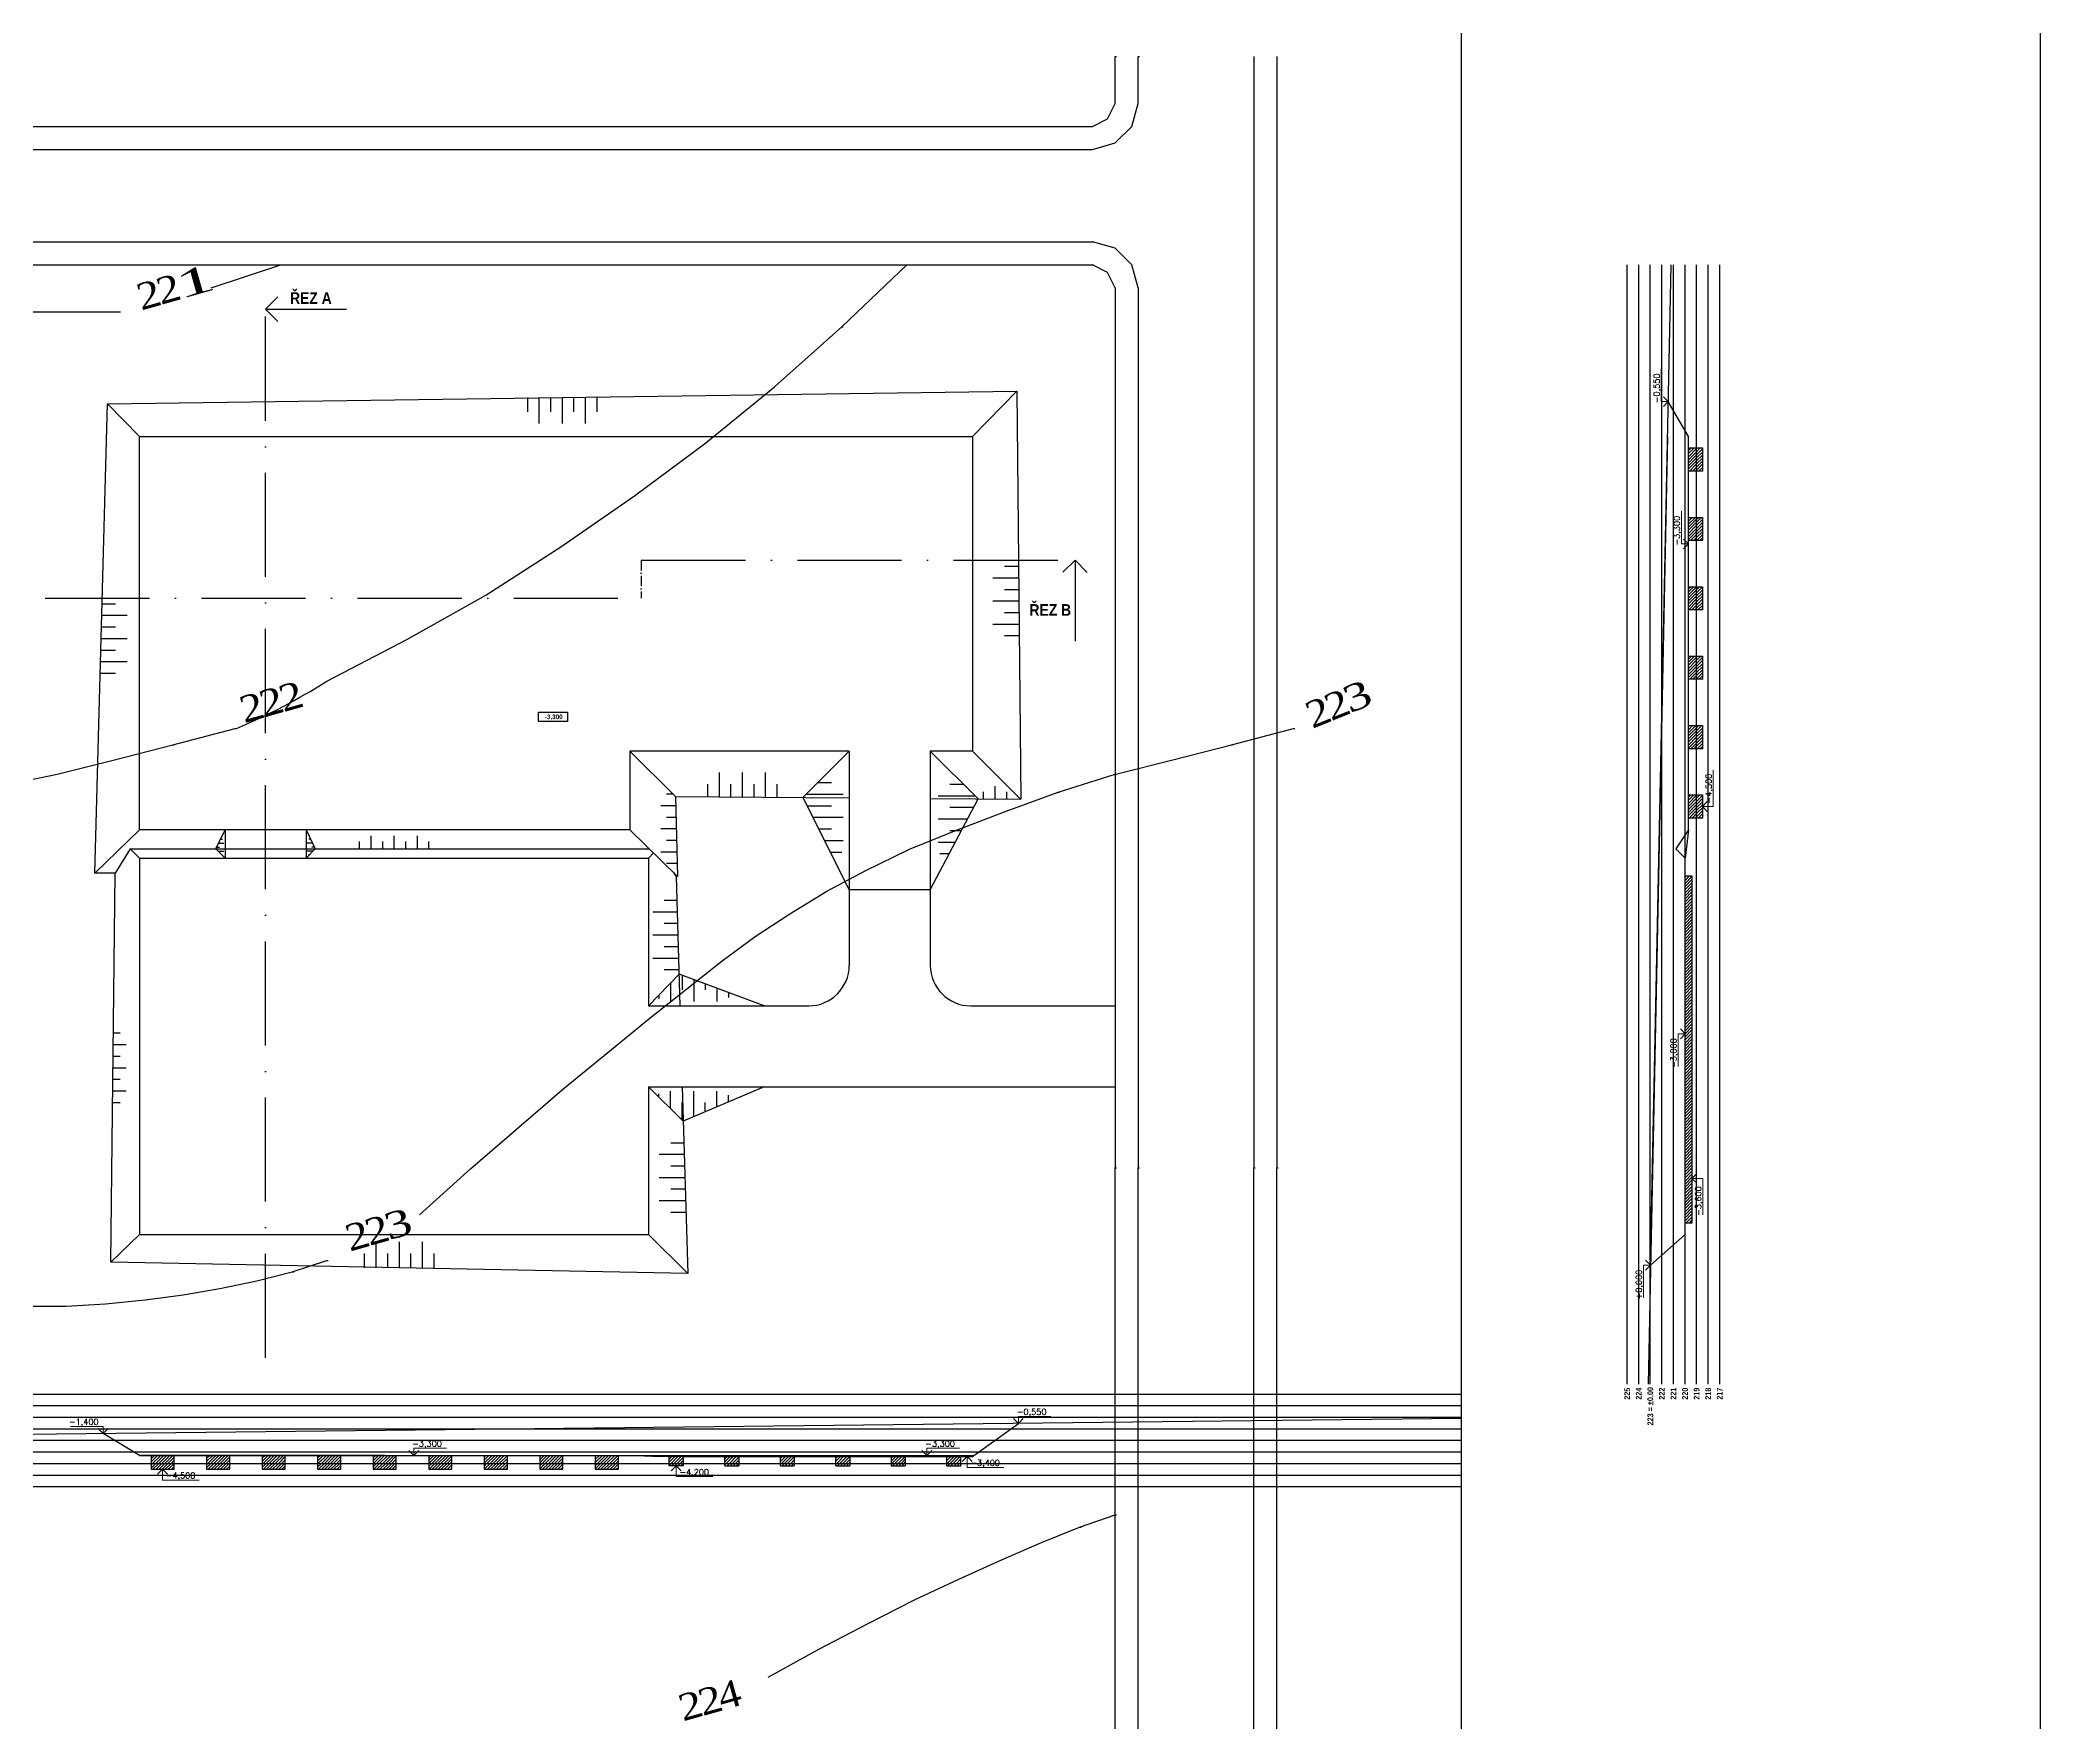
# Model space of a CAD drawing. Header units: millimetres. Extents: x -51 to 2999949, y -1641567 to 415040.
# Drawn here: x 1017073 to 1189949, y -523601 to -378207 of the extents above; entities that cross this region are included whole.
import ezdxf

# ---------------------------------------------------------------- set-up
doc = ezdxf.new("R2010")
doc.units = ezdxf.units.MM
doc.header["$LTSCALE"] = 75
doc.header["$MEASUREMENT"] = 0
doc.linetypes.add('ACAD_ISO10W100', pattern=[18, 12, -3, 0, -3])
doc.layers.get('0').update_dxf_attribs({"linetype": 'CONTINUOUS'})
for name, color, linetype in [('cesty', 161, 'CONTINUOUS'), ('DNO', 210, 'CONTINUOUS'), ('objekt A+B', 10, 'CONTINUOUS'), ('objekt C', 30, 'CONTINUOUS'), ('svahování', 80, 'CONTINUOUS'), ('TEXT hloubky ŘEZ', 255, 'CONTINUOUS'), ('TEXT hlouby SJ', 6, 'CONTINUOUS'), ('ŘEZ', 10, 'ACAD_ISO10W100'), ('ŘEZ bílá', 251, 'CONTINUOUS'), ('ŘEZ červená', 10, 'CONTINUOUS'), ('šrafy', 90, 'CONTINUOUS')]:
    doc.layers.add(name, color=color, linetype=linetype)
doc.layers.add('dělící čára', color=140, linetype='CONTINUOUS', lineweight=30)
doc.layers.add('texty', color=255, linetype='CONTINUOUS', lineweight=15)
doc.styles.add('hloubky patek a pasu', font='ariblk.ttf', dxfattribs={"width": 0.75, "height": 400})
doc.styles.add('romans', font='romans.shx')
doc.styles.add('TIMESNEWROMAN', font='times.ttf')
doc.styles.add('ŘEZ', font='ariblk.ttf', dxfattribs={"width": 0.75, "height": 1000})
doc.styles.add('ŘEZ HLOUBKY', font='ariblk.ttf', dxfattribs={"width": 0.75, "height": 500})
pattern_1 = [(45, (2149.33, -682153.43), (-132.58252, 132.58252), [])]
pattern_2 = [(45, (-21324.13, -682153.43), (-132.582521, 132.582521), [])]
pattern_3 = [(45, (2149.33, -682153.43), (-132.58252, 132.58252), [])]

# ---------------------------------------------------------------- blocks, each defined once
blk = doc.blocks.new('*U20')
at = {"layer": 'DNO'}
for p, q in [((-600, 1000), (600, 1000)), ((600, 1000), (600, -1000)), ((600, -1000), (-600, -1000))]:
    blk.add_line(p, q, dxfattribs=at)
blk = doc.blocks.new('*U21')
at = {"layer": 'DNO', "color": 0, "linetype": 'ByBlock', "lineweight": -2, "transparency": 16777216}
for p in [(0, 0), (0, -6000), (0, -12000), (0, -18000), (0, -24000), (0, -30000)]:
    blk.add_blockref('*U20', p, dxfattribs=at)
blk = doc.blocks.new('*U22')
at = {"layer": 'DNO'}
for p, q in [((-1000, 600), (-1000, -600)), ((1000, -600), (1000, 600)), ((-1000, -600), (1000, -600))]:
    blk.add_line(p, q, dxfattribs=at)
blk = doc.blocks.new('*U23')
at = {"layer": 'DNO', "color": 0, "linetype": 'ByBlock', "lineweight": -2, "transparency": 16777216}
for p in [(0, 0), (4800, 0), (9600, 0), (14400, 0), (19200, 0), (24000, 0), (28800, 0), (33600, 0), (38400, 0)]:
    blk.add_blockref('*U22', p, dxfattribs=at)

msp = doc.modelspace()

# ---------------------------------------------------------------- hatches: boundary and pattern name
at = {"layer": 'šrafy'}
h = msp.add_hatch(dxfattribs=at)
h.set_pattern_fill('ANSI31', color=256, scale=1500)
h.set_pattern_definition(pattern_2)
h.paths.add_polyline_path([(1160265.2522, -413469.1364), (1159565.2522, -413469.1364), (1159565.2522, -415469.1364), (1160265.2522, -415469.1364)])
h = msp.add_hatch(dxfattribs=at)
h.set_pattern_fill('ANSI31', color=256, scale=1500)
h.set_pattern_definition(pattern_2)
h.paths.add_polyline_path([(1160765.2522, -413469.1364), (1160265.2522, -413469.1364), (1160265.2522, -415469.1364), (1160765.2522, -415469.1364)])
h = msp.add_hatch(dxfattribs=at)
h.set_pattern_fill('ANSI31', color=256, scale=1500)
h.set_pattern_definition(pattern_2)
h.paths.add_polyline_path([(1160265.2522, -419469.1364), (1159565.2522, -419469.1364), (1159565.2522, -421469.1364), (1160265.2522, -421469.1364)])
h = msp.add_hatch(dxfattribs=at)
h.set_pattern_fill('ANSI31', color=256, scale=1500)
h.set_pattern_definition(pattern_2)
h.paths.add_polyline_path([(1160765.2522, -419469.1364), (1160265.2522, -419469.1364), (1160265.2522, -421469.1364), (1160765.2522, -421469.1364)])
h = msp.add_hatch(dxfattribs=at)
h.set_pattern_fill('ANSI31', color=256, scale=1500)
h.set_pattern_definition(pattern_2)
h.paths.add_polyline_path([(1160265.2522, -425469.1364), (1159565.2522, -425469.1364), (1159565.2522, -427469.1364), (1160265.2522, -427469.1364)])
h = msp.add_hatch(dxfattribs=at)
h.set_pattern_fill('ANSI31', color=256, scale=1500)
h.set_pattern_definition(pattern_2)
h.paths.add_polyline_path([(1160765.2522, -425469.1364), (1160265.2522, -425469.1364), (1160265.2522, -427469.1364), (1160765.2522, -427469.1364)])
h = msp.add_hatch(dxfattribs=at)
h.set_pattern_fill('ANSI31', color=256, scale=1500)
h.set_pattern_definition(pattern_2)
h.paths.add_polyline_path([(1160265.2522, -431469.1364), (1159565.2522, -431469.1364), (1159565.2522, -433469.1364), (1160265.2522, -433469.1364)])
h = msp.add_hatch(dxfattribs=at)
h.set_pattern_fill('ANSI31', color=256, scale=1500)
h.set_pattern_definition(pattern_2)
h.paths.add_polyline_path([(1160765.2522, -431469.1364), (1160265.2522, -431469.1364), (1160265.2522, -433469.1364), (1160765.2522, -433469.1364)])
h = msp.add_hatch(dxfattribs=at)
h.set_pattern_fill('ANSI31', color=256, scale=1500)
h.set_pattern_definition(pattern_2)
h.paths.add_polyline_path([(1160265.2522, -437469.1364), (1159565.2522, -437469.1364), (1159565.2522, -439469.1364), (1160265.2522, -439469.1364)])
h = msp.add_hatch(dxfattribs=at)
h.set_pattern_fill('ANSI31', color=256, scale=1500)
h.set_pattern_definition(pattern_2)
h.paths.add_polyline_path([(1160765.2522, -437469.1364), (1160265.2522, -437469.1364), (1160265.2522, -439469.1364), (1160765.2522, -439469.1364)])
h = msp.add_hatch(dxfattribs=at)
h.set_pattern_fill('ANSI31', color=256, scale=1500)
h.set_pattern_definition(pattern_2)
h.paths.add_polyline_path([(1160265.2522, -443469.1364), (1159565.2522, -443469.1364), (1159565.2522, -445469.1364), (1160265.2522, -445469.1364)])
h = msp.add_hatch(dxfattribs=at)
h.set_pattern_fill('ANSI31', color=256, scale=1500)
h.set_pattern_definition(pattern_2)
h.paths.add_polyline_path([(1160765.2522, -443469.1364), (1160265.2522, -443469.1364), (1160265.2522, -445469.1364), (1160765.2522, -445469.1364)])
h = msp.add_hatch(dxfattribs=at)
h.set_pattern_fill('ANSI31', color=256, scale=1500)
h.set_pattern_definition(pattern_2)
h.paths.add_polyline_path([(1159865.2522, -450469.1364), (1159265.2522, -450469.1364), (1159265.2522, -480469.1364), (1159865.2522, -480469.1364)])
h = msp.add_hatch(dxfattribs=at)
h.set_pattern_fill('ANSI31', color=256, scale=1500)
h.set_pattern_definition(pattern_1)
h.paths.add_polyline_path([(1026669.7798, -500550.3985), (1026669.7798, -501250.3985), (1028669.7798, -501250.3985), (1028669.7798, -500550.3985)])
h = msp.add_hatch(dxfattribs=at)
h.set_pattern_fill('ANSI31', color=256, scale=1500)
h.set_pattern_definition(pattern_1)
h.paths.add_polyline_path([(1028669.7798, -501250.3985), (1026669.7798, -501250.3985), (1026669.7798, -501750.3985), (1028669.7798, -501750.3985)])
h = msp.add_hatch(dxfattribs=at)
h.set_pattern_fill('ANSI31', color=256, scale=1500)
h.set_pattern_definition(pattern_1)
h.paths.add_polyline_path([(1033469.7798, -500550.3985), (1031469.7798, -500550.3985), (1031469.7798, -501250.3985), (1033469.7798, -501250.3985)])
h = msp.add_hatch(dxfattribs=at)
h.set_pattern_fill('ANSI31', color=256, scale=1500)
h.set_pattern_definition(pattern_1)
h.paths.add_polyline_path([(1033469.7798, -501250.3985), (1031469.7798, -501250.3985), (1031469.7798, -501750.3985), (1033469.7798, -501750.3985)])
h = msp.add_hatch(dxfattribs=at)
h.set_pattern_fill('ANSI31', color=256, scale=1500)
h.set_pattern_definition(pattern_1)
h.paths.add_polyline_path([(1038269.7798, -500550.3985), (1036269.7798, -500550.3985), (1036269.7798, -501250.3985), (1038269.7798, -501250.3985)])
h = msp.add_hatch(dxfattribs=at)
h.set_pattern_fill('ANSI31', color=256, scale=1500)
h.set_pattern_definition(pattern_1)
h.paths.add_polyline_path([(1038269.7798, -501250.3985), (1036269.7798, -501250.3985), (1036269.7798, -501750.3985), (1038269.7798, -501750.3985)])
h = msp.add_hatch(dxfattribs=at)
h.set_pattern_fill('ANSI31', color=256, scale=1500)
h.set_pattern_definition(pattern_1)
h.paths.add_polyline_path([(1043069.7798, -500550.3985), (1041069.7798, -500550.3985), (1041069.7798, -501250.3985), (1043069.7798, -501250.3985)])
h = msp.add_hatch(dxfattribs=at)
h.set_pattern_fill('ANSI31', color=256, scale=1500)
h.set_pattern_definition(pattern_1)
h.paths.add_polyline_path([(1043069.7798, -501250.3985), (1041069.7798, -501250.3985), (1041069.7798, -501750.3985), (1043069.7798, -501750.3985)])
h = msp.add_hatch(dxfattribs=at)
h.set_pattern_fill('ANSI31', color=256, scale=1500)
h.set_pattern_definition(pattern_1)
h.paths.add_polyline_path([(1047869.7798, -500550.3985), (1046869.7798, -500550.3985), (1045869.7798, -500550.3985), (1045869.7798, -501250.3985), (1047869.7798, -501250.3985)])
h = msp.add_hatch(dxfattribs=at)
h.set_pattern_fill('ANSI31', color=256, scale=1500)
h.set_pattern_definition(pattern_1)
h.paths.add_polyline_path([(1047869.7798, -501250.3985), (1045869.7798, -501250.3985), (1045869.7798, -501750.3985), (1047869.7798, -501750.3985)])
h = msp.add_hatch(dxfattribs=at)
h.set_pattern_fill('ANSI31', color=256, scale=1500)
h.set_pattern_definition(pattern_1)
h.paths.add_polyline_path([(1052669.7798, -500550.3985), (1050669.7798, -500550.3985), (1050669.7798, -501250.3985), (1052669.7798, -501250.3985)])
h = msp.add_hatch(dxfattribs=at)
h.set_pattern_fill('ANSI31', color=256, scale=1500)
h.set_pattern_definition(pattern_1)
h.paths.add_polyline_path([(1052669.7798, -501250.3985), (1050669.7798, -501250.3985), (1050669.7798, -501750.3985), (1052669.7798, -501750.3985)])
h = msp.add_hatch(dxfattribs=at)
h.set_pattern_fill('ANSI31', color=256, scale=1500)
h.set_pattern_definition(pattern_1)
h.paths.add_polyline_path([(1057469.7798, -500550.3985), (1055469.7798, -500550.3985), (1055469.7798, -501250.3985), (1057469.7798, -501250.3985)])
h = msp.add_hatch(dxfattribs=at)
h.set_pattern_fill('ANSI31', color=256, scale=1500)
h.set_pattern_definition(pattern_1)
h.paths.add_polyline_path([(1057469.7798, -501250.3985), (1055469.7798, -501250.3985), (1055469.7798, -501750.3985), (1057469.7798, -501750.3985)])
h = msp.add_hatch(dxfattribs=at)
h.set_pattern_fill('ANSI31', color=256, scale=1500)
h.set_pattern_definition(pattern_1)
h.paths.add_polyline_path([(1062269.7798, -500550.3985), (1060269.7798, -500550.3985), (1060269.7798, -501250.3985), (1062269.7798, -501250.3985)])
h = msp.add_hatch(dxfattribs=at)
h.set_pattern_fill('ANSI31', color=256, scale=1500)
h.set_pattern_definition(pattern_1)
h.paths.add_polyline_path([(1062269.7798, -501250.3985), (1060269.7798, -501250.3985), (1060269.7798, -501750.3985), (1062269.7798, -501750.3985)])
h = msp.add_hatch(dxfattribs=at)
h.set_pattern_fill('ANSI31', color=256, scale=1500)
h.set_pattern_definition(pattern_1)
h.paths.add_polyline_path([(1067069.7798, -500550.3985), (1065069.7798, -500550.3985), (1065069.7798, -501250.3985), (1067069.7798, -501250.3985)])
h = msp.add_hatch(dxfattribs=at)
h.set_pattern_fill('ANSI31', color=256, scale=1500)
h.set_pattern_definition(pattern_1)
h.paths.add_polyline_path([(1067069.7798, -501250.3985), (1065069.7798, -501250.3985), (1065069.7798, -501750.3985), (1067069.7798, -501750.3985)])
h = msp.add_hatch(dxfattribs=at)
h.set_pattern_fill('ANSI31', color=256, scale=1500)
h.set_pattern_definition(pattern_1)
h.paths.add_polyline_path([(1070019.7798, -500550.3985), (1068069.7798, -500550.3985), (1070019.7798, -500650.3985)])
h = msp.add_hatch(dxfattribs=at)
h.set_pattern_fill('ANSI31', color=256, scale=1500)
h.set_pattern_definition(pattern_1)
h.paths.add_polyline_path([(1072669.7798, -500550.3985), (1070019.7798, -500550.3985), (1070019.7798, -500650.3985), (1072669.7798, -500650.3985)])
h = msp.add_hatch(dxfattribs=at)
h.set_pattern_fill('ANSI31', color=256, scale=1500)
h.set_pattern_definition(pattern_3)
h.paths.add_polyline_path([(1072669.7798, -500650.3985), (1071469.7798, -500650.3985), (1071469.7798, -501250.3985), (1072669.7798, -501250.3985)])
h = msp.add_hatch(dxfattribs=at)
h.set_pattern_fill('ANSI31', color=256, scale=1500)
h.set_pattern_definition(pattern_3)
h.paths.add_polyline_path([(1072669.7798, -501250.3985), (1071469.7798, -501250.3985), (1071469.7798, -501450.3985), (1072669.7798, -501450.3985)])
h = msp.add_hatch(dxfattribs=at)
h.set_pattern_fill('ANSI31', color=256, scale=1500)
h.set_pattern_definition(pattern_1)
h.paths.add_polyline_path([(1076269.7798, -500550.3985), (1072669.7798, -500550.3985), (1072669.7798, -500650.3985), (1076269.7798, -500650.3985)])
h = msp.add_hatch(dxfattribs=at)
h.set_pattern_fill('ANSI31', color=256, scale=1500)
h.set_pattern_definition(pattern_1)
h.paths.add_polyline_path([(1097669.7798, -500550.3985), (1076269.7798, -500550.3985), (1076269.7798, -500650.3985), (1097669.7798, -500650.3985)])
h = msp.add_hatch(dxfattribs=at)
h.set_pattern_fill('ANSI31', color=256, scale=1500)
h.set_pattern_definition(pattern_3)
h.paths.add_polyline_path([(1077469.7798, -500650.3985), (1076269.7798, -500650.3985), (1076269.7798, -501250.3985), (1077469.7798, -501250.3985)])
h = msp.add_hatch(dxfattribs=at)
h.set_pattern_fill('ANSI31', color=256, scale=1500)
h.set_pattern_definition(pattern_3)
h.paths.add_polyline_path([(1077469.7798, -501250.3985), (1076269.7798, -501250.3985), (1076269.7798, -501450.3985), (1077469.7798, -501450.3985)])
h = msp.add_hatch(dxfattribs=at)
h.set_pattern_fill('ANSI31', color=256, scale=1500)
h.set_pattern_definition(pattern_3)
h.paths.add_polyline_path([(1082269.7798, -500650.3985), (1081069.7798, -500650.3985), (1081069.7798, -501250.3985), (1082269.7798, -501250.3985)])
h = msp.add_hatch(dxfattribs=at)
h.set_pattern_fill('ANSI31', color=256, scale=1500)
h.set_pattern_definition(pattern_3)
h.paths.add_polyline_path([(1082269.7798, -501250.3985), (1081069.7798, -501250.3985), (1081069.7798, -501450.3985), (1082269.7798, -501450.3985)])
h = msp.add_hatch(dxfattribs=at)
h.set_pattern_fill('ANSI31', color=256, scale=1500)
h.set_pattern_definition(pattern_3)
h.paths.add_polyline_path([(1087069.7798, -500650.3985), (1085869.7798, -500650.3985), (1085869.7798, -501250.3985), (1087069.7798, -501250.3985)])
h = msp.add_hatch(dxfattribs=at)
h.set_pattern_fill('ANSI31', color=256, scale=1500)
h.set_pattern_definition(pattern_3)
h.paths.add_polyline_path([(1087069.7798, -501250.3985), (1085869.7798, -501250.3985), (1085869.7798, -501450.3985), (1087069.7798, -501450.3985)])
h = msp.add_hatch(dxfattribs=at)
h.set_pattern_fill('ANSI31', color=256, scale=1500)
h.set_pattern_definition(pattern_3)
h.paths.add_polyline_path([(1091869.7798, -500650.3985), (1090669.7798, -500650.3985), (1090669.7798, -501250.3985), (1091869.7798, -501250.3985)])
h = msp.add_hatch(dxfattribs=at)
h.set_pattern_fill('ANSI31', color=256, scale=1500)
h.set_pattern_definition(pattern_3)
h.paths.add_polyline_path([(1091869.7798, -501250.3985), (1090669.7798, -501250.3985), (1090669.7798, -501450.3985), (1091869.7798, -501450.3985)])
h = msp.add_hatch(dxfattribs=at)
h.set_pattern_fill('ANSI31', color=256, scale=1500)
h.set_pattern_definition(pattern_3)
h.paths.add_polyline_path([(1096669.7798, -500650.3985), (1095469.7798, -500650.3985), (1095469.7798, -501250.3985), (1096669.7798, -501250.3985)])
h = msp.add_hatch(dxfattribs=at)
h.set_pattern_fill('ANSI31', color=256, scale=1500)
h.set_pattern_definition(pattern_3)
h.paths.add_polyline_path([(1096669.7798, -501250.3985), (1095469.7798, -501250.3985), (1095469.7798, -501450.3985), (1096669.7798, -501450.3985)])
h = msp.add_hatch(dxfattribs=at)
h.set_pattern_fill('ANSI31', color=256, scale=1500)
h.set_pattern_definition(pattern_1)
h.paths.add_polyline_path([(1097805.5361, -500550.3985), (1097669.7798, -500550.3985), (1097669.7798, -500650.3985)])

# ---------------------------------------------------------------- linework, layer by layer
for p, q in [((959847.5854, -395657.1779), (1108142.3038, -395657.1779)), ((959847.5854, -397637.525), (1108142.3038, -397637.525)), ((1021855.6645, -401701.0904), (1024041.7669, -401701.0904))]:
    msp.add_line(p, q)
msp.add_lwpolyline([(929948.9938, -326152.2275), (929948.9938, -623152.2275), (1139948.9938, -623152.2275), (1139948.9938, -326152.2275)], close=True)
for points in [[(955784.0135, -379634.3503), (955784.0135, -383697.9156), (956324.1064, -385678.2628), (957764.3607, -387092.7927), (959847.5854, -387658.6099), (1108039.4327, -387658.6099), (1110019.7798, -387092.7927), (1111460.0406, -385678.2628), (1112000.127, -383697.9156), (1112000.127, -379634.3503), (1112103.0111, -379634.3503)], [(957764.3607, -379634.3503), (957764.3607, -383697.9156), (958407.3312, -385009.5745), (959847.5854, -385678.2628), (1108039.4327, -385678.2628), (1109351.0915, -385009.5745), (1110019.7798, -383697.9156), (1110019.7798, -379634.3503), (1110122.664, -379634.3503)], [(1122004.7468, -379634.3503), (1122004.7468, -475694.1364), (1122107.6179, -475694.1364)], [(1123985.0939, -379634.3503), (1123985.0939, -475694.1364), (1124087.9781, -475694.1364)], [(1112000.127, -399617.8721), (1111460.0406, -397637.525), (1110019.7798, -396197.2773), (1108039.4327, -395657.1779), (1108142.3038, -395657.1779)], [(1031860.2843, -399617.8721), (1037904.1968, -397637.525), (1038007.081, -397637.525)], [(1086384.1901, -403012.7492), (1091990.8873, -397637.525), (1092093.7715, -397637.525)], [(1110019.7798, -399617.8721), (1109351.0915, -398306.2133), (1108039.4327, -397637.525), (1108142.3038, -397637.525)], [(1110019.7798, -399617.8721), (1110019.7798, -475694.1364), (1110122.664, -475694.1364)], [(1112000.127, -399617.8721), (1112000.127, -475694.1364), (1112103.0111, -475694.1364)], [(957764.3607, -407616.414), (961725.0615, -406304.7551), (965454.2892, -404993.0963), (968977.7682, -404015.7947), (972269.7742, -403115.6203), (975458.909, -402472.6498), (978416.5708, -402035.4476), (981271.3615, -401803.9615), (983817.5258, -401701.0904), (1021958.5356, -401701.0904)], [(1041864.9041, -433643.8744), (1048783.2602, -430017.5113), (1055598.7582, -426185.4059), (1062079.899, -422018.9694), (1068458.1687, -417621.0468), (1074630.6832, -413017.3821), (1080571.7376, -408182.2312), (1086384.1901, -403012.7492), (1086487.0612, -403012.7492)], [(1028568.2784, -439147.6875), (1033943.5025, -437707.4398), (1034046.3736, -437707.4398)], [(1120059.47, -439147.6875), (1125434.6942, -437707.4398), (1125537.5653, -437707.4398)], [(957764.3607, -457690.9616), (964142.6304, -455273.3993), (970057.954, -453190.168), (975664.6577, -451312.6919), (980834.1397, -449666.702), (985669.2776, -448355.0432), (990067.2001, -447146.2555), (994156.4898, -446271.7988), (997885.7175, -445731.6994), (1001512.0742, -445165.9084), (1005369.8973, -444420.0667), (1009536.3469, -443648.4812), (1013831.3918, -442645.4618), (1018563.6455, -441668.134), (1023398.7964, -440459.3463), (1028568.2784, -439147.6875), (1028671.1495, -439147.6875)], [(1109951.4623, -441689.4835), (1110054.8371, -441668.134), (1114889.9881, -440459.3463), (1120059.47, -439147.6875), (1120162.3411, -439147.6875)], [(1105081.7709, -443211.279), (1110019.7798, -441668.134), (1110122.664, -441668.134)], [(1049889.1768, -479757.7148), (1054287.0994, -475797.0075), (1058453.5358, -472196.3882), (1062414.2432, -468775.7803), (1066169.1821, -465715.2474), (1069666.9564, -462860.4436), (1072984.6802, -460211.4082), (1076045.2262, -457793.8327), (1078900.0038, -455710.6145), (1081883.3964, -453730.2674), (1085072.5313, -451775.638), (1088467.4083, -450001.0331), (1092222.3604, -448149.2749), (1096285.9257, -446503.285), (1100580.9772, -444857.2689), (1105081.7709, -443211.279), (1105184.642, -443211.279)], [(955784.0135, -475694.1364), (955784.0135, -557711.4616), (956324.1064, -559794.6864), (957764.3607, -561234.9406), (959847.5854, -561775.0335), (1108039.4327, -561775.0335), (1110019.7798, -561234.9406), (1111460.0406, -559794.6864), (1112000.127, -557711.4616), (1112000.127, -475694.1364), (1112103.0111, -475694.1364)], [(957764.3607, -475694.1364), (957764.3607, -557711.4616), (958407.3312, -559125.9981), (959847.5854, -559794.6864), (1108039.4327, -559794.6864), (1109351.0915, -559125.9981), (1110019.7798, -557711.4616), (1110019.7798, -475694.1364), (1110122.664, -475694.1364)], [(1122004.7468, -577797.8611), (1122004.7468, -475694.1364), (1122107.6179, -475694.1364)], [(1123985.0939, -577797.8611), (1123985.0939, -475694.1364), (1124087.9781, -475694.1364)], [(1038881.5245, -484695.7237), (1041864.9041, -483718.4221), (1041967.7883, -483718.4221)], [(1015914.6166, -487653.3986), (1019335.2179, -487653.3986), (1022730.1081, -487447.6433), (1026150.7029, -487113.2992), (1029442.7089, -486676.0708), (1032631.8437, -486135.9845), (1035820.9786, -485467.2831), (1038881.5245, -484695.7237), (1039010.1134, -484695.7237)], [(1106933.5292, -506762.4769), (1110019.7798, -505682.2911), (1110122.664, -505682.2911)], [(1080005.9204, -519724.7716), (1084403.843, -517307.1961), (1088595.9972, -515121.0937), (1092659.5756, -513037.8624), (1096491.681, -511263.2705), (1100118.0311, -509617.2676), (1103641.5101, -508074.1357), (1106933.5292, -506762.4769), (1107062.118, -506762.4769)]]:
    msp.add_lwpolyline(points)
msp.add_open_spline([(1034046.3736, -437707.4398), (1036855.9695, -436556.337), (1039416.5218, -435156.1907), (1041864.9041, -433643.8744)], degree=3)
at = {"layer": 'cesty'}
for p, q in [((1087019.7798, -439669.1364), (1082997.2698, -443691.6464)), ((1087019.7798, -439669.1364), (1087019.7798, -458194.1364)), ((1094019.7798, -439669.1364), (1094019.7798, -458194.1364)), ((1094019.7798, -439669.1364), (1098154.5737, -443803.9302)), ((1094019.7798, -439669.1364), (1094019.7798, -451669.1364)), ((1082997.2698, -443691.6464), (1087019.7798, -451669.1364)), ((1087019.7798, -443721.4448), (1087019.7798, -455721.4448)), ((1094019.7798, -451669.1364), (1098154.5737, -443803.9302)), ((1032262.7267, -448112.0833), (1033069.7798, -446469.1364)), ((1033069.7798, -446469.1364), (1033069.7798, -448919.1364)), ((1040069.7798, -446469.1364), (1040069.7798, -448919.1364)), ((1040069.7798, -446469.1364), (1040848.9011, -448112.0833)), ((1033069.7798, -448919.1364), (1032262.7267, -448112.0833)), ((1040069.7798, -448919.1364), (1040848.9011, -448112.0833)), ((1094019.7798, -451669.1364), (1087019.7798, -451669.1364)), ((1069669.7798, -461694.1364), (1072313.0059, -458956.1497)), ((1079669.7798, -461694.1364), (1072313.0059, -458956.1497)), ((1069669.7798, -461694.1364), (1083519.7798, -461694.1364)), ((1069669.7798, -461694.1364), (1079669.7798, -461694.1364)), ((1097519.7798, -461694.1364), (1106019.7798, -461694.1364)), ((1097519.7798, -461694.1364), (1110019.7798, -461694.1364)), ((1069669.7798, -468694.1364), (1110019.7798, -468694.1364)), ((1069669.7798, -468694.1364), (1072680.984, -471677.6449)), ((1079669.7798, -468694.1364), (1072680.984, -471677.6449))]:
    msp.add_line(p, q, dxfattribs=at)
for centre, start, end in [((1083519.7798, -458194.1364), 270, 0), ((1097519.7798, -458194.1364), 180, 270)]:
    msp.add_arc(centre, 3500, start, end, dxfattribs=at)
at = {"layer": 'DNO'}
for p, q in [((1159565.2522, -412469.1364), (1157822.0253, -409465.5776)), ((1159565.2522, -446469.1364), (1159565.2522, -412469.1364)), ((1159565.2522, -446469.1364), (1159565.2522, -436579.7423)), ((1159565.2522, -446469.1364), (1158458.1991, -448112.0833)), ((1159565.2522, -446469.1364), (1159265.2522, -448919.1364)), ((1159265.2522, -448919.1364), (1158458.1991, -448112.0833)), ((1159265.2522, -481469.1364), (1159265.2522, -448919.1364)), ((1159265.2522, -450469.1364), (1159865.2522, -450469.1364)), ((1159865.2522, -450469.1364), (1159865.2522, -480469.1364)), ((1159865.2522, -480469.1364), (1159265.2522, -480469.1364)), ((1159265.2522, -481469.1364), (1156289.0545, -484119.3697)), ((1097805.5361, -500550.3985), (1101640.6933, -497799.0285)), ((1025669.7798, -500550.3985), (1022531.0495, -498663.5771)), ((1025669.7798, -500550.3985), (1068069.7798, -500550.3985)), ((1046869.7798, -500550.3985), (1025669.7798, -500550.3985)), ((1068069.7798, -500550.3985), (1097805.5361, -500550.3985)), ((1070019.7798, -500650.3985), (1068069.7798, -500550.3985)), ((1072669.7798, -500650.3985), (1070019.7798, -500650.3985)), ((1071469.7798, -501450.3985), (1071469.7798, -500650.3985)), ((1072669.7798, -500650.3985), (1076269.7798, -500650.3985)), ((1072669.7798, -500650.3985), (1072669.7798, -501450.3985)), ((1076269.7798, -500650.3985), (1097669.7798, -500650.3985)), ((1076269.7798, -501450.3985), (1076269.7798, -500650.3985)), ((1077469.7798, -500650.3985), (1077469.7798, -501450.3985)), ((1081069.7798, -501450.3985), (1081069.7798, -500650.3985)), ((1082269.7798, -500650.3985), (1082269.7798, -501450.3985)), ((1085869.7798, -501450.3985), (1085869.7798, -500650.3985)), ((1087069.7798, -500650.3985), (1087069.7798, -501450.3985)), ((1090669.7798, -501450.3985), (1090669.7798, -500650.3985)), ((1091869.7798, -500650.3985), (1091869.7798, -501450.3985)), ((1095469.7798, -501450.3985), (1095469.7798, -500650.3985)), ((1096669.7798, -501450.3985), (1096669.7798, -500650.3985)), ((1097669.7798, -500650.3985), (1097805.5361, -500550.3985)), ((1072669.7798, -501450.3985), (1071469.7798, -501450.3985)), ((1076269.7798, -501450.3985), (1077469.7798, -501450.3985)), ((1081069.7798, -501450.3985), (1082269.7798, -501450.3985)), ((1085869.7798, -501450.3985), (1087069.7798, -501450.3985)), ((1090669.7798, -501450.3985), (1091869.7798, -501450.3985)), ((1095469.7798, -501450.3985), (1096669.7798, -501450.3985))]:
    msp.add_line(p, q, dxfattribs=at)
at = {"layer": 'dělící čára'}
msp.add_line((1189948.9938, 407501.2066), (1189948.9938, -692498.7934), dxfattribs=at)
at = {"layer": 'objekt A+B'}
for p, q in [((1021800.0449, -450215.2477), (1022896.208, -409658.8001)), ((1022896.208, -409658.8001), (1101498.657, -408548.0618)), ((1022896.208, -409658.8001), (1025669.7798, -412469.1364)), ((1097669.7798, -412469.1364), (1101498.657, -408548.0618)), ((1101498.657, -408548.0618), (1101841.4152, -443831.242)), ((1025669.7798, -412469.1364), (1097669.7798, -412469.1364)), ((1025669.7798, -446469.1364), (1025669.7798, -412469.1364)), ((1097669.7798, -412469.1364), (1097669.7798, -439669.1364)), ((1087019.7798, -439669.1364), (1068069.7798, -439669.1364)), ((1068069.7798, -439669.1364), (1068069.7798, -446469.1364)), ((1068069.7798, -439669.1364), (1072010.904, -443610.2605)), ((1097669.7798, -439669.1364), (1094019.7798, -439669.1364)), ((1097669.7798, -439669.1364), (1101831.8143, -443831.1709)), ((1072010.904, -443610.2605), (1072185.7949, -450506.5592)), ((1072010.904, -443610.2605), (1087019.7798, -443721.4448)), ((1094019.7798, -443773.3001), (1101841.4152, -443831.242)), ((1025669.7798, -446469.1364), (1021800.0449, -450215.2477)), ((1068069.7798, -446469.1364), (1025669.7798, -446469.1364)), ((1068069.7798, -446469.1364), (1072185.7949, -450506.5592)), ((1023562.1238, -450225.4354), (1021800.0449, -450215.2477)), ((1072185.7949, -450506.5592), (1072068.576, -450505.8815))]:
    msp.add_line(p, q, dxfattribs=at)
at = {"layer": 'objekt C'}
for p, q in [((1024862.7267, -448112.0833), (1023562.1238, -450225.4354)), ((1025669.7798, -448919.1364), (1024862.7267, -448112.0833)), ((1024862.7267, -448112.0833), (1069744.7083, -448112.0833)), ((1025669.7798, -448919.1364), (1025669.7798, -481469.1364)), ((1025669.7798, -448919.1364), (1069669.7798, -448919.1364)), ((1069669.7798, -448919.1364), (1070106.3972, -448466.8661)), ((1069669.7798, -448919.1364), (1069669.7798, -461694.1364)), ((1023206.4049, -483859.29), (1023562.1238, -450225.4354)), ((1071838.6105, -450166.004), (1072068.576, -450505.8815)), ((1072068.576, -450505.8815), (1072392.2041, -461694.1364)), ((1069669.7798, -468694.1364), (1069669.7798, -481469.1364)), ((1072594.6839, -468694.1364), (1073061.4127, -484829.5746)), ((1025669.7798, -481469.1364), (1023206.4049, -483859.29)), ((1025669.7798, -481469.1364), (1069669.7798, -481469.1364)), ((1069669.7798, -481469.1364), (1073061.4127, -484829.5746)), ((1073061.4127, -484829.5746), (1023206.4049, -483859.29))]:
    msp.add_line(p, q, dxfattribs=at)
at = {"layer": 'svahování'}
for p, q in [((1059197.4325, -409103.4309), (1059197.4325, -410353.4309)), ((1060197.4325, -409103.4309), (1060197.4325, -411353.4309)), ((1061197.4325, -409103.4309), (1061197.4325, -410353.4309)), ((1062197.4325, -409103.4309), (1062197.4325, -411353.4309)), ((1063197.4325, -409089.2999), (1063197.4325, -410353.4309)), ((1064197.4325, -409075.1688), (1064197.4325, -411353.4309)), ((1065197.4325, -409061.0377), (1065197.4325, -410353.4309)), ((1101655.7791, -424722.0534), (1099439.3679, -424722.0534)), ((1101646.0646, -423722.0534), (1100439.3679, -423722.0534)), ((1022429.2107, -426937.0239), (1023598.1265, -426937.0239)), ((1101675.2081, -426722.0534), (1099439.3679, -426722.0534)), ((1101665.4936, -425722.0534), (1100439.3679, -425722.0534)), ((1022402.1826, -427937.0239), (1024598.1265, -427937.0239)), ((1101689.3679, -428722.0534), (1099439.3679, -428722.0534)), ((1101689.3679, -427722.0534), (1100439.3679, -427722.0534)), ((1022348.1265, -429937.0239), (1024598.1265, -429937.0239)), ((1022375.1545, -428937.0239), (1023598.1265, -428937.0239)), ((1101689.3679, -429722.0534), (1100439.3679, -429722.0534)), ((1022294.0703, -431937.0239), (1024598.1265, -431937.0239)), ((1022348.1265, -430937.0239), (1023598.1265, -430937.0239)), ((1022267.0422, -432937.0239), (1023598.1265, -432937.0239)), ((1074794.6452, -443630.8822), (1074794.6452, -442520.9876)), ((1075794.6452, -443638.2901), (1075794.6452, -441520.9876)), ((1076794.6452, -443645.698), (1076794.6452, -442520.9876)), ((1077794.6452, -443653.1059), (1077794.6452, -441520.9876)), ((1078794.6452, -443660.5138), (1078794.6452, -442520.9876)), ((1079794.6452, -443667.9217), (1079794.6452, -441520.9876)), ((1080794.6452, -443675.3296), (1080794.6452, -442520.9876)), ((1084295.0067, -442393.9095), (1085490.6182, -442393.9095)), ((1071801.9215, -443401.278), (1071225.2647, -443401.278)), ((1083295.0067, -443393.9095), (1086490.6182, -443393.9095)), ((1097912.8801, -443562.2366), (1094704.024, -443562.2366)), ((1096912.8801, -442562.2366), (1095704.024, -442562.2366)), ((1098640.6933, -443807.5314), (1098640.6933, -443208.2454)), ((1099640.6933, -443814.9393), (1099640.6933, -442708.2454)), ((1100640.6933, -443822.3472), (1100640.6933, -443208.2454)), ((1072030.9643, -444401.278), (1070725.2647, -444401.278)), ((1072056.3244, -445401.278), (1071225.2647, -445401.278)), ((1083351.3736, -444393.9095), (1085490.6182, -444393.9095)), ((1083855.6062, -445393.9095), (1086490.6182, -445393.9095)), ((1097230.2197, -445562.2366), (1094704.024, -445562.2366)), ((1097755.9267, -444562.2366), (1095704.024, -444562.2366)), ((1032494.2318, -447640.8001), (1032974.3306, -447640.8001)), ((1032666.2533, -447290.6098), (1032840.027, -447290.6098)), ((1040625.4084, -447640.8001), (1040165.2291, -447640.8001)), ((1040459.3405, -447290.6098), (1040299.5327, -447290.6098)), ((1044692.883, -448115.5736), (1044692.883, -447490.5736)), ((1045692.883, -448115.5736), (1045692.883, -446990.5736)), ((1046692.883, -448115.5736), (1046692.883, -447490.5736)), ((1047692.883, -448115.5736), (1047692.883, -446990.5736)), ((1048692.883, -448115.5736), (1048692.883, -447490.5736)), ((1049692.883, -448115.5736), (1049692.883, -446990.5736)), ((1050692.883, -448115.5736), (1050692.883, -447490.5736)), ((1072081.6845, -446401.278), (1070725.2647, -446401.278)), ((1072107.0447, -447401.278), (1071225.2647, -447401.278)), ((1084359.8387, -446393.9095), (1085490.6182, -446393.9095)), ((1084864.0713, -447393.9095), (1086490.6182, -447393.9095)), ((1096178.8057, -447562.2366), (1094704.024, -447562.2366)), ((1096704.5127, -446562.2366), (1095704.024, -446562.2366)), ((1032325.8146, -447983.653), (1032577.1723, -447983.653)), ((1032483.8852, -448333.2417), (1032961.921, -448333.2417)), ((1032781.0239, -448630.3804), (1032857.9501, -448630.3804)), ((1040635.3969, -448333.2417), (1040177.6387, -448333.2417)), ((1040348.542, -448630.3804), (1040281.6096, -448630.3804)), ((1040787.9967, -447983.653), (1040562.3874, -447983.653)), ((1072132.4048, -448401.278), (1070725.2647, -448401.278)), ((1072157.7649, -449401.278), (1071225.2647, -449401.278)), ((1086388.8586, -448450.3241), (1085396.7499, -448450.3241)), ((1095662.8272, -448543.7311), (1094841.1398, -448543.7311)), ((1072128.8189, -452588.5582), (1071038.812, -452588.5582)), ((1072157.7446, -453588.5582), (1070038.812, -453588.5582)), ((1072186.6703, -454588.5582), (1071038.812, -454588.5582)), ((1072215.596, -455588.5582), (1070038.812, -455588.5582)), ((1072273.4474, -457588.5582), (1070038.812, -457588.5582)), ((1072244.5217, -456588.5582), (1071038.812, -456588.5582)), ((1072288.812, -458588.5582), (1071038.812, -458588.5582)), ((1071574.9784, -459720.6358), (1071574.9784, -461324.8569)), ((1072574.9784, -459053.6485), (1072574.9784, -460324.8569)), ((1073574.9784, -459425.8207), (1073574.9784, -461324.8569)), ((1074574.9784, -459797.9929), (1074574.9784, -460324.8569)), ((1070574.9784, -460756.4861), (1070574.9784, -461089.2259)), ((1075574.9784, -460170.1651), (1075574.9784, -461324.8569)), ((1076574.9784, -460542.3373), (1076574.9784, -460971.0536)), ((1023415.993, -464042.3627), (1024009.2644, -464042.3627)), ((1023384.2644, -465042.3627), (1024509.2644, -465042.3627)), ((1023384.2644, -466042.3627), (1024009.2644, -466042.3627)), ((1023384.2644, -467042.3627), (1024509.2644, -467042.3627)), ((1023384.2644, -468042.3627), (1024009.2644, -468042.3627)), ((1023384.2644, -469042.3627), (1024509.2644, -469042.3627)), ((1023384.2644, -470042.3627), (1024009.2644, -470042.3627)), ((1070574.9784, -469591.0093), (1070574.9784, -469299.0468)), ((1071574.9784, -470581.8118), (1071574.9784, -469063.4158)), ((1072574.9784, -471572.6142), (1072574.9784, -470063.4158)), ((1073574.9784, -471295.9998), (1073574.9784, -469063.4158)), ((1074574.9784, -470869.101), (1074574.9784, -470063.4158)), ((1075574.9784, -470442.2022), (1075574.9784, -469063.4158)), ((1076574.9784, -470015.3034), (1076574.9784, -469417.2191)), ((1072735.3264, -473556.3345), (1071591.5468, -473556.3345)), ((1072764.2521, -474556.3345), (1070591.5468, -474556.3345)), ((1072841.5468, -476556.3345), (1070591.5468, -476556.3345)), ((1072793.1778, -475556.3345), (1071591.5468, -475556.3345)), ((1072841.5468, -478556.3345), (1070591.5468, -478556.3345)), ((1072841.5468, -477556.3345), (1071591.5468, -477556.3345)), ((1072841.5468, -479556.3345), (1071591.5468, -479556.3345)), ((1046133.9088, -484344.4323), (1046133.9088, -482094.4323)), ((1048133.9088, -484344.4323), (1048133.9088, -482094.4323)), ((1050133.9088, -484344.4323), (1050133.9088, -482094.4323)), ((1045133.9088, -484344.4323), (1045133.9088, -483094.4323)), ((1047133.9088, -484344.4323), (1047133.9088, -483094.4323)), ((1049133.9088, -484344.4323), (1049133.9088, -483094.4323)), ((1051133.9088, -484344.4323), (1051133.9088, -483094.4323))]:
    msp.add_line(p, q, dxfattribs=at)
at = {"layer": 'TEXT hlouby SJ'}
msp.add_lwpolyline([(1060158.2289, -436311.9837), (1062658.2289, -436311.9837), (1062658.2289, -437111.9837), (1060158.2289, -437111.9837)], close=True, dxfattribs=at)
at = {"layer": 'texty', "linetype": 'ByBlock', "lineweight": 20, "ltscale": 5}
for p, q in [((1157209.4415, -406645.5776), (1157209.4415, -409465.5776)), ((1157822.0253, -409465.5776), (1157209.4415, -409465.5776)), ((1157822.0253, -409465.5776), (1157395.7334, -409039.2857)), ((1157822.0253, -409465.5776), (1157395.7334, -409891.8696)), ((1158952.6684, -418949.1364), (1158952.6684, -421769.1364)), ((1159565.2522, -421769.1364), (1158952.6684, -421769.1364)), ((1159565.2522, -421769.1364), (1159138.9603, -421342.8444)), ((1159565.2522, -421769.1364), (1159138.9603, -422195.4283)), ((1161707.0846, -441312.5125), (1161707.0846, -444469.1364)), ((1160765.2522, -444469.1364), (1161191.5441, -444042.8444)), ((1160765.2522, -444469.1364), (1161191.5441, -444895.4283)), ((1160765.2522, -444469.1364), (1161707.0846, -444469.1364)), ((1159289.0545, -464110.5912), (1158676.4706, -464110.5912)), ((1158676.4706, -466930.5912), (1158676.4706, -464110.5912)), ((1159289.0545, -464110.5912), (1158862.7626, -463684.2993)), ((1159289.0545, -464110.5912), (1158862.7626, -464536.8831)), ((1159865.2522, -476607.3932), (1160291.5441, -476181.1012)), ((1159865.2522, -476607.3932), (1160291.5441, -477033.6851)), ((1159865.2522, -476607.3932), (1160807.0846, -476607.3932)), ((1160807.0846, -479764.017), (1160807.0846, -476607.3932)), ((1156289.0545, -484119.3697), (1155862.7626, -483693.0778)), ((1156289.0545, -484119.3697), (1155676.4706, -484119.3697)), ((1155676.4706, -486939.3697), (1155676.4706, -484119.3697)), ((1156289.0545, -484119.3697), (1155862.7626, -484545.6616)), ((1101640.6933, -497799.0285), (1101214.4014, -497372.7366)), ((1101640.6933, -497799.0285), (1101640.6933, -497186.4447)), ((1104460.6933, -497186.4447), (1101640.6933, -497186.4447)), ((1101640.6933, -497799.0285), (1102066.9852, -497372.7366)), ((1019711.0495, -498050.9933), (1022531.0495, -498050.9933)), ((1022531.0495, -498663.5771), (1022104.7576, -498237.2852)), ((1022531.0495, -498663.5771), (1022531.0495, -498050.9933)), ((1022531.0495, -498663.5771), (1022957.3414, -498237.2852)), ((1049380.9141, -500550.3985), (1048954.6222, -500124.1066)), ((1049380.9141, -500550.3985), (1049380.9141, -499937.8147)), ((1052200.9141, -499937.8147), (1049380.9141, -499937.8147)), ((1049380.9141, -500550.3985), (1049807.206, -500124.1066)), ((1093727.4544, -500550.3985), (1093301.1625, -500124.1066)), ((1093727.4544, -500550.3985), (1093727.4544, -499937.8147)), ((1096547.4544, -499937.8147), (1093727.4544, -499937.8147)), ((1093727.4544, -500550.3985), (1094153.7463, -500124.1066)), ((1097217.8113, -500650.3985), (1096791.5194, -501076.6904)), ((1097217.8113, -500650.3985), (1097644.1033, -501076.6904)), ((1097217.8113, -500650.3985), (1097217.8113, -501592.2309)), ((1027669.7798, -501750.3985), (1027243.4879, -502176.6904)), ((1027669.7798, -501750.3985), (1028096.0717, -502176.6904)), ((1027669.7798, -501750.3985), (1027669.7798, -502692.2309)), ((1030826.4037, -502692.2309), (1027669.7798, -502692.2309)), ((1072069.7798, -501450.3985), (1071643.4879, -501876.6904)), ((1072069.7798, -501450.3985), (1072496.0717, -501876.6904)), ((1072069.7798, -501450.3985), (1072069.7798, -502392.2309)), ((1075226.4037, -502392.2309), (1072069.7798, -502392.2309)), ((1100374.4352, -501592.2309), (1097217.8113, -501592.2309))]:
    msp.add_line(p, q, dxfattribs=at)
at = {"layer": 'ŘEZ', "linetype": 'Continuous'}
for p, q in [((1036569.7798, -401473.8339), (1037630.44, -400413.1737)), ((1036569.7798, -401473.8339), (1043569.7798, -401473.8339)), ((1036569.7798, -401473.8339), (1037622.7388, -402542.1397)), ((1106540.6933, -423169.1364), (1105472.3874, -424222.0953)), ((1106540.6933, -423169.1364), (1106540.6933, -430169.1364)), ((1106540.6933, -423169.1364), (1107601.3535, -424229.7965))]:
    msp.add_line(p, q, dxfattribs=at)
at = {"layer": 'ŘEZ', "ltscale": 10}
for p, q in [((1036569.7798, -492119.3697), (1036569.7798, -401473.8339)), ((1069044.7798, -423169.1364), (1106540.6933, -423169.1364)), ((1017531.0495, -426469.1364), (1069044.7798, -426469.1364))]:
    msp.add_line(p, q, dxfattribs=at)
at = {"layer": 'ŘEZ'}
msp.add_line((1069044.7798, -423169.1364), (1069044.7798, -426469.1364), dxfattribs=at)
at = {"layer": 'ŘEZ bílá'}
for p, q in [((1154265.2522, -494392.764), (1154265.2522, -397637.525)), ((1155265.2522, -494392.764), (1155265.2522, -397637.525)), ((1156265.2522, -494392.764), (1156265.2522, -397637.525)), ((1157265.2522, -494392.764), (1157265.2522, -397637.525)), ((1158265.2522, -494392.764), (1158265.2522, -397637.525)), ((1159265.2522, -494392.764), (1159265.2522, -397637.525)), ((1160265.2522, -494392.764), (1160265.2522, -397637.525)), ((1161265.2522, -494392.764), (1161265.2522, -397637.525)), ((1162265.2522, -494392.764), (1162265.2522, -397637.525)), ((1015914.6166, -495250.3985), (1139948.9938, -495250.3985)), ((1015914.6166, -496250.3985), (1139948.9938, -496250.3985)), ((1015914.6166, -497250.3985), (1139948.9938, -497250.3985)), ((1015914.6166, -498250.3985), (1139948.9938, -498250.3985)), ((1015914.6166, -499250.3985), (1139948.9938, -499250.3985)), ((1015914.6166, -500250.3985), (1139948.9938, -500250.3985)), ((1015914.6166, -501250.3985), (1139948.9938, -501250.3985)), ((1015914.6166, -502250.3985), (1139948.9938, -502250.3985)), ((1015914.6166, -503250.3985), (1139948.9938, -503250.3985))]:
    msp.add_line(p, q, dxfattribs=at)
at = {"layer": 'ŘEZ červená'}
for p, q in [((1156265.2522, -485278.5114), (1158064.9073, -397637.525)), ((1157760.349, -412469.1364), (1156078.0965, -494392.764)), ((1156265.2522, -485278.5114), (1157265.2522, -436579.7423)), ((1139948.9938, -497378.7527), (1015914.6166, -498735.9762))]:
    msp.add_line(p, q, dxfattribs=at)

# ---------------------------------------------------------------- block references
at = {"layer": 'DNO'}
for name, p in [('*U21', (1160165.2522, -414469.1364)), ('*U23', (1027669.7798, -501150.3985))]:
    msp.add_blockref(name, p, dxfattribs=at)

# ---------------------------------------------------------------- texts
at = {"char_height": 2289.83564, "attachment_point": 7, "style": 'TIMESNEWROMAN'}
for s, insert, width, rotation in [('\\W1.16;2', (1025816.3587, -401598.0884), 3047.345227, 15.800195223), ('\\W1.16;2', (1027513.7188, -401109.3984), 3047.345227, 15.800195223), ('\\W1.95;1', (1029185.4395, -400620.6037), 3945.505769, 15.800195223), ('\\W1.16;2', (1038109.4419, -436318.1044), 3047.345227, 15.800195223), ('\\W1.35;3', (1130293.122, -436455.4968), 3263.015794, 21.903186915), ('\\W1.16;2', (1034714.7218, -437269.6359), 3047.345227, 15.800195223), ('\\W1.16;2', (1036412.0426, -436780.9197), 3047.345227, 15.800195223), ('\\W1.16;2', (1127044.2278, -437759.896), 3047.345227, 21.903186915), ('\\W1.16;2', (1128680.0123, -437093.5191), 3047.345227, 21.903186915), ('\\W1.16;2', (1043844.6103, -482945.947), 3047.345227, 15.800195223), ('\\W1.16;2', (1045541.9703, -482457.257), 3047.345227, 15.800195223), ('\\W1.35;3', (1047213.7695, -481994.3501), 3263.015794, 15.800195223), ('\\W1.13;4', (1076018.5534, -522604.3774), 3009.2889, 15.800195223), ('\\W1.16;2', (1072649.3811, -523555.922), 3047.345227, 15.800195223), ('\\W1.16;2', (1074346.7804, -523093.159), 3047.345227, 15.800195223)]:
    msp.add_mtext(s, dxfattribs=dict(at, insert=insert, width=width, rotation=rotation))
at = {"layer": 'TEXT hloubky ŘEZ', "char_height": 500, "attachment_point": 1, "rotation": 90, "style": 'ŘEZ HLOUBKY'}
for s, width, heights, insert in [('225', 1674.686176, [0], (1154015.2522, -495744.6936)), ('224', 1674.686176, [0], (1155015.2522, -495744.6936)), ('223 = ±0.00', 3549.990573, [1316.3218], (1156015.2522, -497969.8716)), ('222', 1674.686176, [0], (1157015.2522, -495744.6936)), ('221', 1674.686176, [0], (1158015.2522, -495744.6936)), ('220', 1674.686176, [0], (1159015.2522, -495744.6936)), ('219', 1674.686176, [0], (1160015.2522, -495744.6936)), ('218', 1674.686176, [0], (1161015.2522, -495744.6936)), ('217', 1674.686176, [0], (1162015.2522, -495744.6936))]:
    msp.add_mtext_dynamic_manual_height_columns(s, width=width, gutter_width=2500, heights=heights, dxfattribs=dict(at, insert=insert))
at = {"layer": 'TEXT hlouby SJ', "insert": (1060708.2289, -436511.9837), "char_height": 400, "attachment_point": 1, "style": 'hloubky patek a pasu'}
msp.add_mtext_dynamic_manual_height_columns('-3,300', width=1520.658085, gutter_width=2000, heights=[0], dxfattribs=at)
at = {"layer": 'texty', "ltscale": 20, "extrusion": (3.39308e-16, 1.93959e-16, -1), "style": 'romans', "text_generation_flag": 2}
for s, p in [('-0,550', (-1157070.6091, -409595.5477)), ('-3,300', (-1158813.836, -421899.1064)), ('-4,500', (-1161568.2522, -444192.5125)), ('-3,000', (-1158537.6383, -467060.5613)), ('-3,600', (-1160668.2522, -479850.7895)), ('+0,000', (-1155537.6383, -487069.3398))]:
    msp.add_text(s, height=514.89696, rotation=270, dxfattribs=at).set_placement(p)
at = {"layer": 'texty', "ltscale": 20, "extrusion": (1.93959e-16, -3.39308e-16, -1), "style": 'romans', "text_generation_flag": 2}
for s, p in [('-1,400', (-1019581.0794, -497912.1609)), ('-0,550', (-1101510.7232, -497047.6123)), ('-3,300', (-1049250.9441, -499798.9823)), ('-3,300', (-1093597.4843, -499798.9823)), ('-3,400', (-1097494.4352, -501453.3985)), ('-4,500', (-1027946.4037, -502553.3985)), ('-4,200', (-1072346.4037, -502253.3985))]:
    msp.add_text(s, height=514.89696, dxfattribs=at).set_placement(p)
at = {"layer": 'ŘEZ', "char_height": 1000, "attachment_point": 1, "style": 'ŘEZ'}
for s, insert in [('ŘEZ A', (1038688.2154, -400014.1598)), ('ŘEZ B', (1102603.032, -426972.805))]:
    msp.add_mtext_dynamic_manual_height_columns(s, width=8587.751714, gutter_width=5000, heights=[0], dxfattribs=dict(at, insert=insert))

doc.saveas('drawing.dxf')
